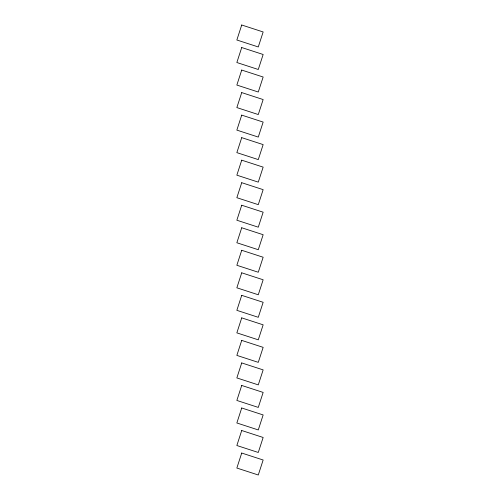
<?xml version="1.0" encoding="UTF-8"?>
<svg xmlns="http://www.w3.org/2000/svg" width="500" height="500" viewBox="0 0 500 500"><rect width="100%" height="100%" fill="white"/><g stroke="black" fill="none" stroke-linecap="round" stroke-linejoin="round"><path stroke-width="0.75" d="M241.725 25L236.85 40L258.275 46.962L263.15 31.962L241.725 25M241.725 47.531L236.85 62.525L258.275 69.488L263.15 54.488L241.725 47.531M241.725 70.056L236.85 85.056L258.275 92.019L263.15 77.019L241.725 70.056M241.725 92.587L236.85 107.581L258.275 114.544L263.15 99.55L241.725 92.587M241.725 115.113L236.85 130.113L258.275 137.075L263.15 122.075L241.725 115.113M241.725 137.644L236.85 152.637L258.275 159.6L263.15 144.606L241.725 137.644M241.725 160.169L236.85 175.169L258.275 182.131L263.15 167.131L241.725 160.169M241.725 182.7L236.85 197.7L258.275 204.656L263.15 189.662L241.725 182.7M241.725 205.225L236.85 220.225L258.275 227.188L263.15 212.188L241.725 205.225M241.725 227.756L236.85 242.756L258.275 249.719L263.15 234.719L241.725 227.756M241.725 250.281L236.85 265.281L258.275 272.244L263.15 257.244L241.725 250.281M241.725 272.812L236.85 287.812L258.275 294.775L263.15 279.775L241.725 272.812M241.725 295.344L236.85 310.338L258.275 317.3L263.15 302.3L241.725 295.344M241.725 317.869L236.85 332.869L258.275 339.831L263.15 324.831L241.725 317.869M241.725 340.4L236.85 355.394L258.275 362.356L263.15 347.362L241.725 340.4M241.725 362.925L236.85 377.925L258.275 384.888L263.15 369.888L241.725 362.925M241.725 385.456L236.85 400.45L258.275 407.413L263.15 392.419L241.725 385.456M241.725 407.981L236.85 422.981L258.275 429.944L263.15 414.944L241.725 407.981M241.725 430.513L236.85 445.513L258.275 452.469L263.15 437.475L241.725 430.513M241.725 453.038L236.85 468.038L258.275 475L263.15 460L241.725 453.038"/></g></svg>
